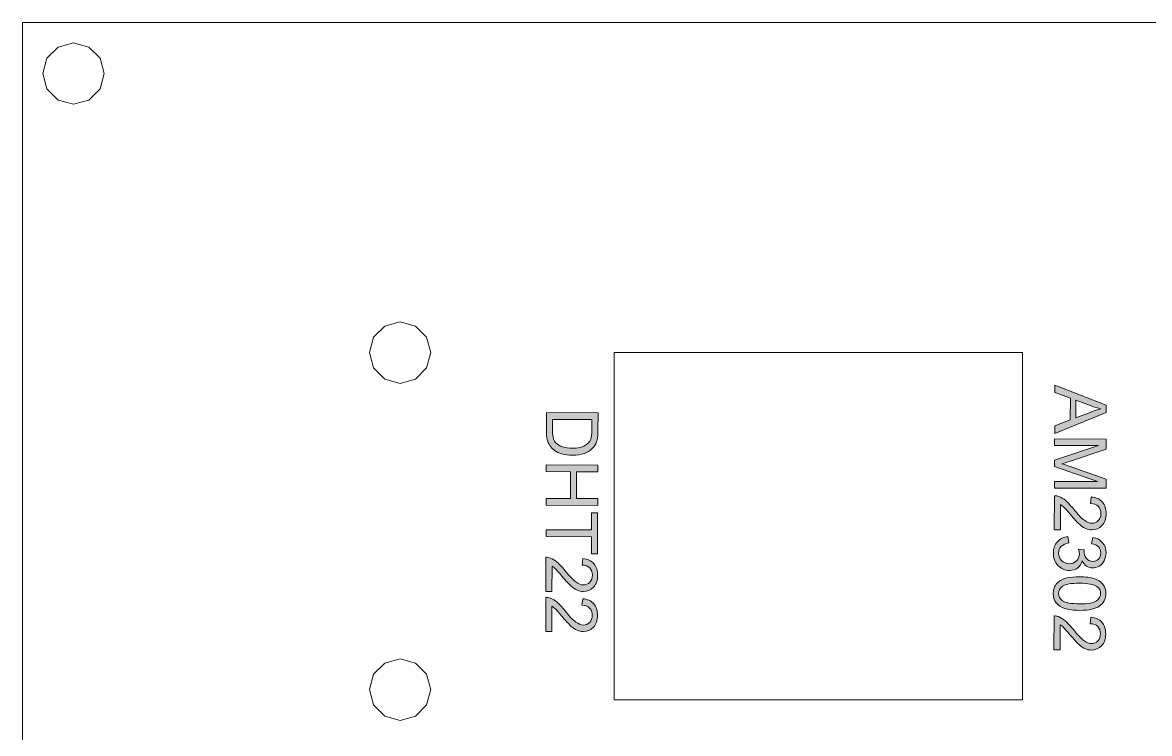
# Model space of a CAD drawing. Header units: inches. Extents: x -141 to 256, y 168 to 398.
# Drawn here: x -86.4 to -31.2, y 363.4 to 398.2 of the extents above; entities that cross this region are included whole.
import ezdxf

# ---------------------------------------------------------------- set-up
doc = ezdxf.new("R2010")
doc.units = ezdxf.units.IN
doc.header["$MEASUREMENT"] = 0
for name, color, linetype in [('corte exterior', 1, 'Continuous'), ('corte interior', 3, 'Continuous'), ('grabado vector', 6, 'Continuous')]:
    doc.layers.add(name, color=color, linetype=linetype)

msp = doc.modelspace()

# ---------------------------------------------------------------- hatches: boundary and pattern name
at = {"layer": 'grabado vector', "true_color": 0x575756}
h = msp.add_hatch(color=251, dxfattribs=at)
h.dxf.hatch_style = 2
h.paths.add_polyline_path([(-35.787, 380.487), (-33.265, 379.508), (-33.267, 379.148), (-35.795, 378.124), (-35.794, 378.504), (-35.028, 378.796), (-35.025, 379.852), (-35.789, 380.132)])
edge = h.paths.add_edge_path()
edge.add_spline(control_points=[(-34.753, 379.755), (-34.753, 379.755), (-34.756, 378.898), (-34.756, 378.898), (-34.756, 378.898), (-34.055, 379.16), (-34.055, 379.16), (-33.843, 379.239), (-33.668, 379.298), (-33.531, 379.337), (-33.693, 379.369), (-33.854, 379.415), (-34.013, 379.475), (-34.013, 379.475), (-34.753, 379.755), (-34.753, 379.755)], knot_values=[0, 0, 0, 0, 1, 1, 1, 2, 2, 2, 3, 3, 3, 4, 4, 4, 5, 5, 5, 5], degree=3, periodic=1)
h = msp.add_hatch(color=251, dxfattribs=at)
h.dxf.hatch_style = 2
edge = h.paths.add_edge_path()
edge.add_spline(control_points=[(-60.698, 379.151), (-60.698, 379.151), (-58.173, 379.143), (-58.173, 379.143), (-58.173, 379.143), (-58.176, 378.273), (-58.176, 378.273), (-58.177, 378.076), (-58.189, 377.927), (-58.214, 377.823), (-58.247, 377.679), (-58.308, 377.555), (-58.396, 377.453), (-58.509, 377.321), (-58.653, 377.221), (-58.828, 377.156), (-59.004, 377.091), (-59.204, 377.058), (-59.429, 377.059), (-59.621, 377.06), (-59.791, 377.083), (-59.939, 377.128), (-60.087, 377.173), (-60.209, 377.231), (-60.306, 377.302), (-60.403, 377.372), (-60.479, 377.449), (-60.534, 377.532), (-60.59, 377.615), (-60.632, 377.716), (-60.66, 377.834), (-60.688, 377.952), (-60.702, 378.087), (-60.701, 378.239), (-60.701, 378.239), (-60.698, 379.151), (-60.698, 379.151)], knot_values=[0, 0, 0, 0, 1, 1, 1, 2, 2, 2, 3, 3, 3, 4, 4, 4, 5, 5, 5, 6, 6, 6, 7, 7, 7, 8, 8, 8, 9, 9, 9, 10, 10, 10, 11, 11, 11, 12, 12, 12, 12], degree=3, periodic=1)
edge = h.paths.add_edge_path()
edge.add_spline(control_points=[(-60.401, 378.816), (-60.401, 378.816), (-60.403, 378.277), (-60.403, 378.277), (-60.403, 378.11), (-60.388, 377.98), (-60.358, 377.885), (-60.327, 377.79), (-60.284, 377.715), (-60.228, 377.658), (-60.149, 377.579), (-60.043, 377.517), (-59.909, 377.472), (-59.775, 377.427), (-59.613, 377.405), (-59.422, 377.404), (-59.158, 377.403), (-58.955, 377.446), (-58.813, 377.532), (-58.671, 377.618), (-58.575, 377.723), (-58.526, 377.847), (-58.492, 377.936), (-58.474, 378.081), (-58.473, 378.279), (-58.473, 378.279), (-58.472, 378.81), (-58.472, 378.81), (-58.472, 378.81), (-60.401, 378.816), (-60.401, 378.816)], knot_values=[0, 0, 0, 0, 1, 1, 1, 2, 2, 2, 3, 3, 3, 4, 4, 4, 5, 5, 5, 6, 6, 6, 7, 7, 7, 8, 8, 8, 9, 9, 9, 10, 10, 10, 10], degree=3, periodic=1)
h = msp.add_hatch(color=251, dxfattribs=at)
h.dxf.hatch_style = 2
edge = h.paths.add_edge_path()
edge.add_spline(control_points=[(-35.796, 377.867), (-35.796, 377.867), (-33.271, 377.858), (-33.271, 377.858), (-33.271, 377.858), (-33.273, 377.355), (-33.273, 377.355), (-33.273, 377.355), (-35.063, 376.764), (-35.063, 376.764), (-35.23, 376.709), (-35.354, 376.669), (-35.437, 376.644), (-35.345, 376.615), (-35.211, 376.57), (-35.033, 376.508), (-35.033, 376.508), (-33.278, 375.898), (-33.278, 375.898), (-33.278, 375.898), (-33.279, 375.448), (-33.279, 375.448), (-33.279, 375.448), (-35.805, 375.457), (-35.805, 375.457), (-35.805, 375.457), (-35.803, 375.779), (-35.803, 375.779), (-35.803, 375.779), (-33.69, 375.772), (-33.69, 375.772), (-33.69, 375.772), (-35.801, 376.513), (-35.801, 376.513), (-35.801, 376.513), (-35.8, 376.814), (-35.8, 376.814), (-35.8, 376.814), (-33.648, 377.537), (-33.648, 377.537), (-33.648, 377.537), (-35.797, 377.544), (-35.797, 377.544), (-35.797, 377.544), (-35.796, 377.867), (-35.796, 377.867)], knot_values=[0, 0, 0, 0, 1, 1, 1, 2, 2, 2, 3, 3, 3, 4, 4, 4, 5, 5, 5, 6, 6, 6, 7, 7, 7, 8, 8, 8, 9, 9, 9, 10, 10, 10, 11, 11, 11, 12, 12, 12, 13, 13, 13, 14, 14, 14, 15, 15, 15, 15], degree=3, periodic=1)
h = msp.add_hatch(color=251, dxfattribs=at)
h.dxf.hatch_style = 2
h.paths.add_polyline_path([(-60.707, 376.593), (-58.181, 376.585), (-58.182, 376.251), (-59.219, 376.254), (-59.224, 374.941), (-58.187, 374.938), (-58.188, 374.604), (-60.713, 374.612), (-60.712, 374.946), (-59.522, 374.942), (-59.517, 376.255), (-60.708, 376.259)])
h = msp.add_hatch(color=251, dxfattribs=at)
h.dxf.hatch_style = 2
edge = h.paths.add_edge_path()
edge.add_spline(control_points=[(-35.514, 373.413), (-35.514, 373.413), (-35.812, 373.414), (-35.812, 373.414), (-35.812, 373.414), (-35.806, 375.083), (-35.806, 375.083), (-35.731, 375.085), (-35.659, 375.073), (-35.591, 375.046), (-35.477, 375.003), (-35.365, 374.935), (-35.255, 374.841), (-35.146, 374.747), (-35.019, 374.612), (-34.874, 374.434), (-34.65, 374.159), (-34.473, 373.973), (-34.341, 373.876), (-34.21, 373.779), (-34.086, 373.73), (-33.969, 373.73), (-33.846, 373.729), (-33.742, 373.773), (-33.658, 373.86), (-33.573, 373.948), (-33.53, 374.062), (-33.53, 374.203), (-33.53, 374.353), (-33.574, 374.472), (-33.663, 374.562), (-33.752, 374.652), (-33.876, 374.698), (-34.034, 374.7), (-34.034, 374.7), (-34.001, 375.018), (-34.001, 375.018), (-33.763, 374.996), (-33.582, 374.913), (-33.458, 374.77), (-33.334, 374.627), (-33.272, 374.436), (-33.273, 374.196), (-33.274, 373.954), (-33.342, 373.762), (-33.477, 373.621), (-33.611, 373.481), (-33.778, 373.41), (-33.977, 373.411), (-34.078, 373.411), (-34.177, 373.433), (-34.275, 373.474), (-34.372, 373.516), (-34.475, 373.585), (-34.583, 373.681), (-34.69, 373.777), (-34.838, 373.937), (-35.025, 374.16), (-35.181, 374.347), (-35.286, 374.467), (-35.342, 374.52), (-35.397, 374.573), (-35.453, 374.616), (-35.509, 374.651), (-35.509, 374.651), (-35.514, 373.413), (-35.514, 373.413)], knot_values=[0, 0, 0, 0, 1, 1, 1, 2, 2, 2, 3, 3, 3, 4, 4, 4, 5, 5, 5, 6, 6, 6, 7, 7, 7, 8, 8, 8, 9, 9, 9, 10, 10, 10, 11, 11, 11, 12, 12, 12, 13, 13, 13, 14, 14, 14, 15, 15, 15, 16, 16, 16, 17, 17, 17, 18, 18, 18, 19, 19, 19, 20, 20, 20, 21, 21, 21, 22, 22, 22, 22], degree=3, periodic=1)
h = msp.add_hatch(color=251, dxfattribs=at)
h.dxf.hatch_style = 2
h.paths.add_polyline_path([(-60.718, 373.413), (-58.491, 373.406), (-58.488, 374.238), (-58.19, 374.237), (-58.197, 372.235), (-58.495, 372.236), (-58.492, 373.071), (-60.719, 373.079)])
h = msp.add_hatch(color=251, dxfattribs=at)
h.dxf.hatch_style = 2
edge = h.paths.add_edge_path()
edge.add_spline(control_points=[(-35.146, 373.077), (-35.146, 373.077), (-35.106, 372.767), (-35.106, 372.767), (-35.282, 372.732), (-35.409, 372.672), (-35.486, 372.587), (-35.564, 372.502), (-35.603, 372.398), (-35.604, 372.275), (-35.604, 372.129), (-35.554, 372.006), (-35.453, 371.905), (-35.353, 371.804), (-35.227, 371.753), (-35.078, 371.753), (-34.936, 371.752), (-34.819, 371.798), (-34.726, 371.891), (-34.633, 371.984), (-34.586, 372.102), (-34.586, 372.245), (-34.586, 372.304), (-34.597, 372.377), (-34.62, 372.464), (-34.62, 372.464), (-34.348, 372.429), (-34.348, 372.429), (-34.35, 372.408), (-34.351, 372.392), (-34.351, 372.379), (-34.352, 372.247), (-34.318, 372.128), (-34.249, 372.022), (-34.181, 371.916), (-34.074, 371.863), (-33.931, 371.862), (-33.817, 371.862), (-33.723, 371.9), (-33.648, 371.977), (-33.573, 372.053), (-33.536, 372.153), (-33.535, 372.274), (-33.535, 372.395), (-33.572, 372.495), (-33.648, 372.576), (-33.723, 372.657), (-33.837, 372.709), (-33.988, 372.732), (-33.988, 372.732), (-33.932, 373.042), (-33.932, 373.042), (-33.724, 373.004), (-33.564, 372.917), (-33.45, 372.782), (-33.336, 372.647), (-33.28, 372.48), (-33.28, 372.28), (-33.281, 372.142), (-33.311, 372.016), (-33.37, 371.9), (-33.429, 371.784), (-33.511, 371.695), (-33.613, 371.635), (-33.715, 371.573), (-33.824, 371.543), (-33.939, 371.543), (-34.048, 371.544), (-34.147, 371.573), (-34.237, 371.632), (-34.326, 371.691), (-34.397, 371.778), (-34.449, 371.893), (-34.484, 371.744), (-34.556, 371.628), (-34.665, 371.546), (-34.773, 371.464), (-34.909, 371.423), (-35.073, 371.423), (-35.293, 371.424), (-35.48, 371.505), (-35.633, 371.666), (-35.785, 371.827), (-35.861, 372.031), (-35.86, 372.277), (-35.86, 372.498), (-35.793, 372.682), (-35.661, 372.828), (-35.528, 372.975), (-35.356, 373.058), (-35.146, 373.077)], knot_values=[0, 0, 0, 0, 1, 1, 1, 2, 2, 2, 3, 3, 3, 4, 4, 4, 5, 5, 5, 6, 6, 6, 7, 7, 7, 8, 8, 8, 9, 9, 9, 10, 10, 10, 11, 11, 11, 12, 12, 12, 13, 13, 13, 14, 14, 14, 15, 15, 15, 16, 16, 16, 17, 17, 17, 18, 18, 18, 19, 19, 19, 20, 20, 20, 21, 21, 21, 22, 22, 22, 23, 23, 23, 24, 24, 24, 25, 25, 25, 26, 26, 26, 27, 27, 27, 28, 28, 28, 29, 29, 29, 30, 30, 30, 30], degree=3, periodic=1)
h = msp.add_hatch(color=251, dxfattribs=at)
h.dxf.hatch_style = 2
edge = h.paths.add_edge_path()
edge.add_spline(control_points=[(-60.43, 370.396), (-60.43, 370.396), (-60.728, 370.397), (-60.728, 370.397), (-60.728, 370.397), (-60.723, 372.066), (-60.723, 372.066), (-60.648, 372.068), (-60.576, 372.056), (-60.507, 372.029), (-60.394, 371.986), (-60.282, 371.918), (-60.172, 371.824), (-60.062, 371.73), (-59.935, 371.595), (-59.791, 371.417), (-59.567, 371.142), (-59.389, 370.956), (-59.258, 370.859), (-59.127, 370.762), (-59.003, 370.713), (-58.886, 370.713), (-58.763, 370.712), (-58.66, 370.756), (-58.575, 370.843), (-58.49, 370.931), (-58.447, 371.045), (-58.447, 371.186), (-58.447, 371.336), (-58.491, 371.455), (-58.58, 371.545), (-58.669, 371.635), (-58.793, 371.681), (-58.951, 371.683), (-58.951, 371.683), (-58.918, 372.001), (-58.918, 372.001), (-58.68, 371.979), (-58.499, 371.896), (-58.375, 371.753), (-58.251, 371.61), (-58.189, 371.419), (-58.19, 371.179), (-58.191, 370.937), (-58.259, 370.745), (-58.394, 370.604), (-58.529, 370.464), (-58.695, 370.393), (-58.894, 370.394), (-58.995, 370.394), (-59.094, 370.416), (-59.192, 370.457), (-59.289, 370.499), (-59.391, 370.568), (-59.5, 370.664), (-59.607, 370.76), (-59.755, 370.92), (-59.942, 371.143), (-60.098, 371.33), (-60.203, 371.45), (-60.259, 371.503), (-60.314, 371.556), (-60.37, 371.6), (-60.426, 371.635), (-60.426, 371.635), (-60.43, 370.396), (-60.43, 370.396)], knot_values=[0, 0, 0, 0, 1, 1, 1, 2, 2, 2, 3, 3, 3, 4, 4, 4, 5, 5, 5, 6, 6, 6, 7, 7, 7, 8, 8, 8, 9, 9, 9, 10, 10, 10, 11, 11, 11, 12, 12, 12, 13, 13, 13, 14, 14, 14, 15, 15, 15, 16, 16, 16, 17, 17, 17, 18, 18, 18, 19, 19, 19, 20, 20, 20, 21, 21, 21, 22, 22, 22, 22], degree=3, periodic=1)
h = msp.add_hatch(color=251, dxfattribs=at)
h.dxf.hatch_style = 2
edge = h.paths.add_edge_path()
edge.add_spline(control_points=[(-34.574, 371.115), (-34.276, 371.114), (-34.035, 371.083), (-33.854, 371.021), (-33.672, 370.959), (-33.532, 370.867), (-33.433, 370.746), (-33.335, 370.624), (-33.286, 370.471), (-33.287, 370.288), (-33.287, 370.152), (-33.315, 370.033), (-33.37, 369.931), (-33.424, 369.829), (-33.503, 369.745), (-33.606, 369.679), (-33.709, 369.613), (-33.835, 369.561), (-33.982, 369.524), (-34.13, 369.486), (-34.329, 369.468), (-34.579, 369.469), (-34.875, 369.47), (-35.115, 369.501), (-35.296, 369.563), (-35.478, 369.624), (-35.618, 369.716), (-35.717, 369.837), (-35.816, 369.958), (-35.866, 370.112), (-35.865, 370.297), (-35.864, 370.54), (-35.776, 370.731), (-35.601, 370.87), (-35.391, 371.035), (-35.048, 371.117), (-34.574, 371.115)], knot_values=[0, 0, 0, 0, 1, 1, 1, 2, 2, 2, 3, 3, 3, 4, 4, 4, 5, 5, 5, 6, 6, 6, 7, 7, 7, 8, 8, 8, 9, 9, 9, 10, 10, 10, 11, 11, 11, 12, 12, 12, 12], degree=3, periodic=1)
edge = h.paths.add_edge_path()
edge.add_spline(control_points=[(-34.575, 370.797), (-34.99, 370.798), (-35.266, 370.75), (-35.404, 370.654), (-35.541, 370.558), (-35.61, 370.438), (-35.611, 370.296), (-35.612, 370.153), (-35.543, 370.033), (-35.405, 369.936), (-35.267, 369.838), (-34.992, 369.789), (-34.579, 369.787), (-34.163, 369.786), (-33.887, 369.834), (-33.75, 369.93), (-33.613, 370.027), (-33.544, 370.147), (-33.544, 370.292), (-33.544, 370.435), (-33.603, 370.549), (-33.723, 370.634), (-33.876, 370.741), (-34.161, 370.795), (-34.575, 370.797)], knot_values=[0, 0, 0, 0, 1, 1, 1, 2, 2, 2, 3, 3, 3, 4, 4, 4, 5, 5, 5, 6, 6, 6, 7, 7, 7, 8, 8, 8, 8], degree=3, periodic=1)
h = msp.add_hatch(color=251, dxfattribs=at)
h.dxf.hatch_style = 2
edge = h.paths.add_edge_path()
edge.add_spline(control_points=[(-60.437, 368.434), (-60.437, 368.434), (-60.735, 368.435), (-60.735, 368.435), (-60.735, 368.435), (-60.729, 370.104), (-60.729, 370.104), (-60.655, 370.106), (-60.583, 370.094), (-60.514, 370.068), (-60.4, 370.024), (-60.289, 369.956), (-60.179, 369.862), (-60.069, 369.768), (-59.942, 369.633), (-59.798, 369.455), (-59.574, 369.18), (-59.396, 368.994), (-59.265, 368.897), (-59.134, 368.8), (-59.009, 368.751), (-58.892, 368.751), (-58.77, 368.75), (-58.665, 368.794), (-58.581, 368.881), (-58.496, 368.969), (-58.454, 369.084), (-58.453, 369.225), (-58.453, 369.374), (-58.497, 369.493), (-58.586, 369.583), (-58.675, 369.673), (-58.799, 369.719), (-58.958, 369.721), (-58.958, 369.721), (-58.924, 370.04), (-58.924, 370.04), (-58.686, 370.017), (-58.505, 369.934), (-58.381, 369.791), (-58.257, 369.648), (-58.196, 369.457), (-58.196, 369.217), (-58.197, 368.975), (-58.265, 368.783), (-58.4, 368.643), (-58.535, 368.502), (-58.701, 368.432), (-58.9, 368.432), (-59.001, 368.433), (-59.101, 368.454), (-59.198, 368.496), (-59.295, 368.537), (-59.398, 368.606), (-59.505, 368.702), (-59.613, 368.799), (-59.761, 368.958), (-59.948, 369.182), (-60.104, 369.368), (-60.209, 369.488), (-60.265, 369.541), (-60.32, 369.594), (-60.376, 369.638), (-60.432, 369.673), (-60.432, 369.673), (-60.437, 368.434), (-60.437, 368.434)], knot_values=[0, 0, 0, 0, 1, 1, 1, 2, 2, 2, 3, 3, 3, 4, 4, 4, 5, 5, 5, 6, 6, 6, 7, 7, 7, 8, 8, 8, 9, 9, 9, 10, 10, 10, 11, 11, 11, 12, 12, 12, 13, 13, 13, 14, 14, 14, 15, 15, 15, 16, 16, 16, 17, 17, 17, 18, 18, 18, 19, 19, 19, 20, 20, 20, 21, 21, 21, 22, 22, 22, 22], degree=3, periodic=1)
h = msp.add_hatch(color=251, dxfattribs=at)
h.dxf.hatch_style = 2
edge = h.paths.add_edge_path()
edge.add_spline(control_points=[(-35.534, 367.527), (-35.534, 367.527), (-35.832, 367.528), (-35.832, 367.528), (-35.832, 367.528), (-35.826, 369.197), (-35.826, 369.197), (-35.752, 369.199), (-35.68, 369.187), (-35.611, 369.16), (-35.498, 369.117), (-35.386, 369.049), (-35.276, 368.955), (-35.166, 368.861), (-35.039, 368.726), (-34.895, 368.548), (-34.671, 368.273), (-34.493, 368.087), (-34.362, 367.99), (-34.231, 367.893), (-34.106, 367.844), (-33.989, 367.844), (-33.867, 367.844), (-33.763, 367.887), (-33.678, 367.974), (-33.593, 368.062), (-33.55, 368.176), (-33.55, 368.318), (-33.55, 368.467), (-33.594, 368.586), (-33.683, 368.676), (-33.772, 368.766), (-33.896, 368.812), (-34.055, 368.814), (-34.055, 368.814), (-34.021, 369.133), (-34.021, 369.133), (-33.784, 369.11), (-33.602, 369.027), (-33.478, 368.884), (-33.354, 368.741), (-33.293, 368.55), (-33.294, 368.31), (-33.294, 368.068), (-33.362, 367.876), (-33.497, 367.736), (-33.632, 367.595), (-33.799, 367.525), (-33.998, 367.525), (-34.099, 367.526), (-34.198, 367.547), (-34.295, 367.588), (-34.393, 367.63), (-34.495, 367.699), (-34.603, 367.795), (-34.71, 367.891), (-34.858, 368.051), (-35.046, 368.275), (-35.201, 368.461), (-35.307, 368.581), (-35.362, 368.634), (-35.417, 368.687), (-35.473, 368.731), (-35.53, 368.766), (-35.53, 368.766), (-35.534, 367.527), (-35.534, 367.527)], knot_values=[0, 0, 0, 0, 1, 1, 1, 2, 2, 2, 3, 3, 3, 4, 4, 4, 5, 5, 5, 6, 6, 6, 7, 7, 7, 8, 8, 8, 9, 9, 9, 10, 10, 10, 11, 11, 11, 12, 12, 12, 13, 13, 13, 14, 14, 14, 15, 15, 15, 16, 16, 16, 17, 17, 17, 18, 18, 18, 19, 19, 19, 20, 20, 20, 21, 21, 21, 22, 22, 22, 22], degree=3, periodic=1)

# ---------------------------------------------------------------- linework, layer by layer
at = {"layer": 'corte exterior', "lineweight": 0}
msp.add_lwpolyline([(-70.373, 288.248), (-71.371, 288.248), (-71.371, 288.248), (-85.376, 288.248), (-86.373, 288.248), (-86.373, 398.249), (-85.376, 398.249), (-82.371, 398.249), (-70.373, 398.249), (-70.372, 398.249), (-70.372, 398.247), (-69.377, 398.247), (-66.37, 398.247), (-57.377, 398.247), (-37.371, 398.247), (-30.374, 398.247)], dxfattribs=at)
at = {"layer": 'corte interior', "lineweight": 0}
for points in [[(-83.122, 394.446), (-82.571, 394.996), (-82.371, 395.748), (-82.571, 396.5), (-83.122, 397.05), (-83.874, 397.251), (-84.626, 397.05), (-85.176, 396.5), (-85.376, 395.748), (-85.176, 394.996), (-84.626, 394.446), (-83.874, 394.245), (-83.122, 394.446)], [(-69.175, 381.335), (-68.625, 380.785), (-67.873, 380.583), (-67.121, 380.785), (-66.572, 381.335), (-66.37, 382.086), (-66.572, 382.838), (-67.121, 383.388), (-67.873, 383.589), (-68.625, 383.388), (-69.175, 382.838), (-69.377, 382.086), (-69.175, 381.335)], [(-57.377, 382.089), (-37.371, 382.089), (-37.371, 365.083), (-57.377, 365.083), (-57.377, 382.089)], [(-69.377, 365.586), (-69.175, 364.835), (-68.625, 364.285), (-67.873, 364.083), (-67.121, 364.285), (-66.572, 364.835), (-66.37, 365.586), (-66.572, 366.338), (-67.121, 366.888), (-67.873, 367.089), (-68.625, 366.888), (-69.175, 366.338), (-69.377, 365.586)]]:
    msp.add_lwpolyline(points, dxfattribs=at)
at = {"layer": 'grabado vector', "lineweight": 0}
for points in [[(-35.787, 380.487), (-33.265, 379.508), (-33.267, 379.148), (-35.795, 378.124), (-35.794, 378.504), (-35.028, 378.796), (-35.025, 379.852), (-35.789, 380.132), (-35.787, 380.487)], [(-60.707, 376.593), (-58.181, 376.585), (-58.182, 376.251), (-59.219, 376.254), (-59.224, 374.941), (-58.187, 374.938), (-58.188, 374.604), (-60.713, 374.612), (-60.712, 374.946), (-59.522, 374.942), (-59.517, 376.255), (-60.708, 376.259), (-60.707, 376.593)], [(-60.718, 373.413), (-58.491, 373.406), (-58.488, 374.238), (-58.19, 374.237), (-58.197, 372.235), (-58.495, 372.236), (-58.492, 373.071), (-60.719, 373.079), (-60.718, 373.413)]]:
    msp.add_lwpolyline(points, dxfattribs=at)
for points, knots in [([(-34.753, 379.755), (-34.753, 379.755), (-34.756, 378.898), (-34.756, 378.898), (-34.756, 378.898), (-34.055, 379.16), (-34.055, 379.16), (-33.843, 379.239), (-33.668, 379.298), (-33.531, 379.337), (-33.693, 379.369), (-33.854, 379.415), (-34.013, 379.475), (-34.013, 379.475), (-34.753, 379.755), (-34.753, 379.755)], [0, 0, 0, 0, 1, 1, 1, 2, 2, 2, 3, 3, 3, 4, 4, 4, 5, 5, 5, 5]), ([(-60.698, 379.151), (-60.698, 379.151), (-58.173, 379.143), (-58.173, 379.143), (-58.173, 379.143), (-58.176, 378.273), (-58.176, 378.273), (-58.177, 378.076), (-58.189, 377.927), (-58.214, 377.823), (-58.247, 377.679), (-58.308, 377.555), (-58.396, 377.453), (-58.509, 377.321), (-58.653, 377.221), (-58.828, 377.156), (-59.004, 377.091), (-59.204, 377.058), (-59.429, 377.059), (-59.621, 377.06), (-59.791, 377.083), (-59.939, 377.128), (-60.087, 377.173), (-60.209, 377.231), (-60.306, 377.302), (-60.403, 377.372), (-60.479, 377.449), (-60.534, 377.532), (-60.59, 377.615), (-60.632, 377.716), (-60.66, 377.834), (-60.688, 377.952), (-60.702, 378.087), (-60.701, 378.239), (-60.701, 378.239), (-60.698, 379.151), (-60.698, 379.151)], [0, 0, 0, 0, 1, 1, 1, 2, 2, 2, 3, 3, 3, 4, 4, 4, 5, 5, 5, 6, 6, 6, 7, 7, 7, 8, 8, 8, 9, 9, 9, 10, 10, 10, 11, 11, 11, 12, 12, 12, 12]), ([(-60.401, 378.816), (-60.401, 378.816), (-60.403, 378.277), (-60.403, 378.277), (-60.403, 378.11), (-60.388, 377.98), (-60.358, 377.885), (-60.327, 377.79), (-60.284, 377.715), (-60.228, 377.658), (-60.149, 377.579), (-60.043, 377.517), (-59.909, 377.472), (-59.775, 377.427), (-59.613, 377.405), (-59.422, 377.404), (-59.158, 377.403), (-58.955, 377.446), (-58.813, 377.532), (-58.671, 377.618), (-58.575, 377.723), (-58.526, 377.847), (-58.492, 377.936), (-58.474, 378.081), (-58.473, 378.279), (-58.473, 378.279), (-58.472, 378.81), (-58.472, 378.81), (-58.472, 378.81), (-60.401, 378.816), (-60.401, 378.816)], [0, 0, 0, 0, 1, 1, 1, 2, 2, 2, 3, 3, 3, 4, 4, 4, 5, 5, 5, 6, 6, 6, 7, 7, 7, 8, 8, 8, 9, 9, 9, 10, 10, 10, 10]), ([(-35.796, 377.867), (-35.796, 377.867), (-33.271, 377.858), (-33.271, 377.858), (-33.271, 377.858), (-33.273, 377.355), (-33.273, 377.355), (-33.273, 377.355), (-35.063, 376.764), (-35.063, 376.764), (-35.23, 376.709), (-35.354, 376.669), (-35.437, 376.644), (-35.345, 376.615), (-35.211, 376.57), (-35.033, 376.508), (-35.033, 376.508), (-33.278, 375.898), (-33.278, 375.898), (-33.278, 375.898), (-33.279, 375.448), (-33.279, 375.448), (-33.279, 375.448), (-35.805, 375.457), (-35.805, 375.457), (-35.805, 375.457), (-35.803, 375.779), (-35.803, 375.779), (-35.803, 375.779), (-33.69, 375.772), (-33.69, 375.772), (-33.69, 375.772), (-35.801, 376.513), (-35.801, 376.513), (-35.801, 376.513), (-35.8, 376.814), (-35.8, 376.814), (-35.8, 376.814), (-33.648, 377.537), (-33.648, 377.537), (-33.648, 377.537), (-35.797, 377.544), (-35.797, 377.544), (-35.797, 377.544), (-35.796, 377.867), (-35.796, 377.867)], [0, 0, 0, 0, 1, 1, 1, 2, 2, 2, 3, 3, 3, 4, 4, 4, 5, 5, 5, 6, 6, 6, 7, 7, 7, 8, 8, 8, 9, 9, 9, 10, 10, 10, 11, 11, 11, 12, 12, 12, 13, 13, 13, 14, 14, 14, 15, 15, 15, 15]), ([(-35.514, 373.413), (-35.514, 373.413), (-35.812, 373.414), (-35.812, 373.414), (-35.812, 373.414), (-35.806, 375.083), (-35.806, 375.083), (-35.731, 375.085), (-35.659, 375.073), (-35.591, 375.046), (-35.477, 375.003), (-35.365, 374.935), (-35.255, 374.841), (-35.146, 374.747), (-35.019, 374.612), (-34.874, 374.434), (-34.65, 374.159), (-34.473, 373.973), (-34.341, 373.876), (-34.21, 373.779), (-34.086, 373.73), (-33.969, 373.73), (-33.846, 373.729), (-33.742, 373.773), (-33.658, 373.86), (-33.573, 373.948), (-33.53, 374.062), (-33.53, 374.203), (-33.53, 374.353), (-33.574, 374.472), (-33.663, 374.562), (-33.752, 374.652), (-33.876, 374.698), (-34.034, 374.7), (-34.034, 374.7), (-34.001, 375.018), (-34.001, 375.018), (-33.763, 374.996), (-33.582, 374.913), (-33.458, 374.77), (-33.334, 374.627), (-33.272, 374.436), (-33.273, 374.196), (-33.274, 373.954), (-33.342, 373.762), (-33.477, 373.621), (-33.611, 373.481), (-33.778, 373.41), (-33.977, 373.411), (-34.078, 373.411), (-34.177, 373.433), (-34.275, 373.474), (-34.372, 373.516), (-34.475, 373.585), (-34.583, 373.681), (-34.69, 373.777), (-34.838, 373.937), (-35.025, 374.16), (-35.181, 374.347), (-35.286, 374.467), (-35.342, 374.52), (-35.397, 374.573), (-35.453, 374.616), (-35.509, 374.651), (-35.509, 374.651), (-35.514, 373.413), (-35.514, 373.413)], [0, 0, 0, 0, 1, 1, 1, 2, 2, 2, 3, 3, 3, 4, 4, 4, 5, 5, 5, 6, 6, 6, 7, 7, 7, 8, 8, 8, 9, 9, 9, 10, 10, 10, 11, 11, 11, 12, 12, 12, 13, 13, 13, 14, 14, 14, 15, 15, 15, 16, 16, 16, 17, 17, 17, 18, 18, 18, 19, 19, 19, 20, 20, 20, 21, 21, 21, 22, 22, 22, 22]), ([(-35.146, 373.077), (-35.146, 373.077), (-35.106, 372.767), (-35.106, 372.767), (-35.282, 372.732), (-35.409, 372.672), (-35.486, 372.587), (-35.564, 372.502), (-35.603, 372.398), (-35.604, 372.275), (-35.604, 372.129), (-35.554, 372.006), (-35.453, 371.905), (-35.353, 371.804), (-35.227, 371.753), (-35.078, 371.753), (-34.936, 371.752), (-34.819, 371.798), (-34.726, 371.891), (-34.633, 371.984), (-34.586, 372.102), (-34.586, 372.245), (-34.586, 372.304), (-34.597, 372.377), (-34.62, 372.464), (-34.62, 372.464), (-34.348, 372.429), (-34.348, 372.429), (-34.35, 372.408), (-34.351, 372.392), (-34.351, 372.379), (-34.352, 372.247), (-34.318, 372.128), (-34.249, 372.022), (-34.181, 371.916), (-34.074, 371.863), (-33.931, 371.862), (-33.817, 371.862), (-33.723, 371.9), (-33.648, 371.977), (-33.573, 372.053), (-33.536, 372.153), (-33.535, 372.274), (-33.535, 372.395), (-33.572, 372.495), (-33.648, 372.576), (-33.723, 372.657), (-33.837, 372.709), (-33.988, 372.732), (-33.988, 372.732), (-33.932, 373.042), (-33.932, 373.042), (-33.724, 373.004), (-33.564, 372.917), (-33.45, 372.782), (-33.336, 372.647), (-33.28, 372.48), (-33.28, 372.28), (-33.281, 372.142), (-33.311, 372.016), (-33.37, 371.9), (-33.429, 371.784), (-33.511, 371.695), (-33.613, 371.635), (-33.715, 371.573), (-33.824, 371.543), (-33.939, 371.543), (-34.048, 371.544), (-34.147, 371.573), (-34.237, 371.632), (-34.326, 371.691), (-34.397, 371.778), (-34.449, 371.893), (-34.484, 371.744), (-34.556, 371.628), (-34.665, 371.546), (-34.773, 371.464), (-34.909, 371.423), (-35.073, 371.423), (-35.293, 371.424), (-35.48, 371.505), (-35.633, 371.666), (-35.785, 371.827), (-35.861, 372.031), (-35.86, 372.277), (-35.86, 372.498), (-35.793, 372.682), (-35.661, 372.828), (-35.528, 372.975), (-35.356, 373.058), (-35.146, 373.077)], [0, 0, 0, 0, 1, 1, 1, 2, 2, 2, 3, 3, 3, 4, 4, 4, 5, 5, 5, 6, 6, 6, 7, 7, 7, 8, 8, 8, 9, 9, 9, 10, 10, 10, 11, 11, 11, 12, 12, 12, 13, 13, 13, 14, 14, 14, 15, 15, 15, 16, 16, 16, 17, 17, 17, 18, 18, 18, 19, 19, 19, 20, 20, 20, 21, 21, 21, 22, 22, 22, 23, 23, 23, 24, 24, 24, 25, 25, 25, 26, 26, 26, 27, 27, 27, 28, 28, 28, 29, 29, 29, 30, 30, 30, 30]), ([(-60.43, 370.396), (-60.43, 370.396), (-60.728, 370.397), (-60.728, 370.397), (-60.728, 370.397), (-60.723, 372.066), (-60.723, 372.066), (-60.648, 372.068), (-60.576, 372.056), (-60.507, 372.029), (-60.394, 371.986), (-60.282, 371.918), (-60.172, 371.824), (-60.062, 371.73), (-59.935, 371.595), (-59.791, 371.417), (-59.567, 371.142), (-59.389, 370.956), (-59.258, 370.859), (-59.127, 370.762), (-59.003, 370.713), (-58.886, 370.713), (-58.763, 370.712), (-58.66, 370.756), (-58.575, 370.843), (-58.49, 370.931), (-58.447, 371.045), (-58.447, 371.186), (-58.447, 371.336), (-58.491, 371.455), (-58.58, 371.545), (-58.669, 371.635), (-58.793, 371.681), (-58.951, 371.683), (-58.951, 371.683), (-58.918, 372.001), (-58.918, 372.001), (-58.68, 371.979), (-58.499, 371.896), (-58.375, 371.753), (-58.251, 371.61), (-58.189, 371.419), (-58.19, 371.179), (-58.191, 370.937), (-58.259, 370.745), (-58.394, 370.604), (-58.529, 370.464), (-58.695, 370.393), (-58.894, 370.394), (-58.995, 370.394), (-59.094, 370.416), (-59.192, 370.457), (-59.289, 370.499), (-59.391, 370.568), (-59.5, 370.664), (-59.607, 370.76), (-59.755, 370.92), (-59.942, 371.143), (-60.098, 371.33), (-60.203, 371.45), (-60.259, 371.503), (-60.314, 371.556), (-60.37, 371.6), (-60.426, 371.635), (-60.426, 371.635), (-60.43, 370.396), (-60.43, 370.396)], [0, 0, 0, 0, 1, 1, 1, 2, 2, 2, 3, 3, 3, 4, 4, 4, 5, 5, 5, 6, 6, 6, 7, 7, 7, 8, 8, 8, 9, 9, 9, 10, 10, 10, 11, 11, 11, 12, 12, 12, 13, 13, 13, 14, 14, 14, 15, 15, 15, 16, 16, 16, 17, 17, 17, 18, 18, 18, 19, 19, 19, 20, 20, 20, 21, 21, 21, 22, 22, 22, 22]), ([(-34.574, 371.115), (-34.276, 371.114), (-34.035, 371.083), (-33.854, 371.021), (-33.672, 370.959), (-33.532, 370.867), (-33.433, 370.746), (-33.335, 370.624), (-33.286, 370.471), (-33.287, 370.288), (-33.287, 370.152), (-33.315, 370.033), (-33.37, 369.931), (-33.424, 369.829), (-33.503, 369.745), (-33.606, 369.679), (-33.709, 369.613), (-33.835, 369.561), (-33.982, 369.524), (-34.13, 369.486), (-34.329, 369.468), (-34.579, 369.469), (-34.875, 369.47), (-35.115, 369.501), (-35.296, 369.563), (-35.478, 369.624), (-35.618, 369.716), (-35.717, 369.837), (-35.816, 369.958), (-35.866, 370.112), (-35.865, 370.297), (-35.864, 370.54), (-35.776, 370.731), (-35.601, 370.87), (-35.391, 371.035), (-35.048, 371.117), (-34.574, 371.115)], [0, 0, 0, 0, 1, 1, 1, 2, 2, 2, 3, 3, 3, 4, 4, 4, 5, 5, 5, 6, 6, 6, 7, 7, 7, 8, 8, 8, 9, 9, 9, 10, 10, 10, 11, 11, 11, 12, 12, 12, 12]), ([(-34.575, 370.797), (-34.99, 370.798), (-35.266, 370.75), (-35.404, 370.654), (-35.541, 370.558), (-35.61, 370.438), (-35.611, 370.296), (-35.612, 370.153), (-35.543, 370.033), (-35.405, 369.936), (-35.267, 369.838), (-34.992, 369.789), (-34.579, 369.787), (-34.163, 369.786), (-33.887, 369.834), (-33.75, 369.93), (-33.613, 370.027), (-33.544, 370.147), (-33.544, 370.292), (-33.544, 370.435), (-33.603, 370.549), (-33.723, 370.634), (-33.876, 370.741), (-34.161, 370.795), (-34.575, 370.797)], [0, 0, 0, 0, 1, 1, 1, 2, 2, 2, 3, 3, 3, 4, 4, 4, 5, 5, 5, 6, 6, 6, 7, 7, 7, 8, 8, 8, 8]), ([(-60.437, 368.434), (-60.437, 368.434), (-60.735, 368.435), (-60.735, 368.435), (-60.735, 368.435), (-60.729, 370.104), (-60.729, 370.104), (-60.655, 370.106), (-60.583, 370.094), (-60.514, 370.068), (-60.4, 370.024), (-60.289, 369.956), (-60.179, 369.862), (-60.069, 369.768), (-59.942, 369.633), (-59.798, 369.455), (-59.574, 369.18), (-59.396, 368.994), (-59.265, 368.897), (-59.134, 368.8), (-59.009, 368.751), (-58.892, 368.751), (-58.77, 368.75), (-58.665, 368.794), (-58.581, 368.881), (-58.496, 368.969), (-58.454, 369.084), (-58.453, 369.225), (-58.453, 369.374), (-58.497, 369.493), (-58.586, 369.583), (-58.675, 369.673), (-58.799, 369.719), (-58.958, 369.721), (-58.958, 369.721), (-58.924, 370.04), (-58.924, 370.04), (-58.686, 370.017), (-58.505, 369.934), (-58.381, 369.791), (-58.257, 369.648), (-58.196, 369.457), (-58.196, 369.217), (-58.197, 368.975), (-58.265, 368.783), (-58.4, 368.643), (-58.535, 368.502), (-58.701, 368.432), (-58.9, 368.432), (-59.001, 368.433), (-59.101, 368.454), (-59.198, 368.496), (-59.295, 368.537), (-59.398, 368.606), (-59.505, 368.702), (-59.613, 368.799), (-59.761, 368.958), (-59.948, 369.182), (-60.104, 369.368), (-60.209, 369.488), (-60.265, 369.541), (-60.32, 369.594), (-60.376, 369.638), (-60.432, 369.673), (-60.432, 369.673), (-60.437, 368.434), (-60.437, 368.434)], [0, 0, 0, 0, 1, 1, 1, 2, 2, 2, 3, 3, 3, 4, 4, 4, 5, 5, 5, 6, 6, 6, 7, 7, 7, 8, 8, 8, 9, 9, 9, 10, 10, 10, 11, 11, 11, 12, 12, 12, 13, 13, 13, 14, 14, 14, 15, 15, 15, 16, 16, 16, 17, 17, 17, 18, 18, 18, 19, 19, 19, 20, 20, 20, 21, 21, 21, 22, 22, 22, 22]), ([(-35.534, 367.527), (-35.534, 367.527), (-35.832, 367.528), (-35.832, 367.528), (-35.832, 367.528), (-35.826, 369.197), (-35.826, 369.197), (-35.752, 369.199), (-35.68, 369.187), (-35.611, 369.16), (-35.498, 369.117), (-35.386, 369.049), (-35.276, 368.955), (-35.166, 368.861), (-35.039, 368.726), (-34.895, 368.548), (-34.671, 368.273), (-34.493, 368.087), (-34.362, 367.99), (-34.231, 367.893), (-34.106, 367.844), (-33.989, 367.844), (-33.867, 367.844), (-33.763, 367.887), (-33.678, 367.974), (-33.593, 368.062), (-33.55, 368.176), (-33.55, 368.318), (-33.55, 368.467), (-33.594, 368.586), (-33.683, 368.676), (-33.772, 368.766), (-33.896, 368.812), (-34.055, 368.814), (-34.055, 368.814), (-34.021, 369.133), (-34.021, 369.133), (-33.784, 369.11), (-33.602, 369.027), (-33.478, 368.884), (-33.354, 368.741), (-33.293, 368.55), (-33.294, 368.31), (-33.294, 368.068), (-33.362, 367.876), (-33.497, 367.736), (-33.632, 367.595), (-33.799, 367.525), (-33.998, 367.525), (-34.099, 367.526), (-34.198, 367.547), (-34.295, 367.588), (-34.393, 367.63), (-34.495, 367.699), (-34.603, 367.795), (-34.71, 367.891), (-34.858, 368.051), (-35.046, 368.275), (-35.201, 368.461), (-35.307, 368.581), (-35.362, 368.634), (-35.417, 368.687), (-35.473, 368.731), (-35.53, 368.766), (-35.53, 368.766), (-35.534, 367.527), (-35.534, 367.527)], [0, 0, 0, 0, 1, 1, 1, 2, 2, 2, 3, 3, 3, 4, 4, 4, 5, 5, 5, 6, 6, 6, 7, 7, 7, 8, 8, 8, 9, 9, 9, 10, 10, 10, 11, 11, 11, 12, 12, 12, 13, 13, 13, 14, 14, 14, 15, 15, 15, 16, 16, 16, 17, 17, 17, 18, 18, 18, 19, 19, 19, 20, 20, 20, 21, 21, 21, 22, 22, 22, 22])]:
    msp.add_open_spline(points, degree=3, knots=knots, dxfattribs=at)

doc.saveas('drawing.dxf')
